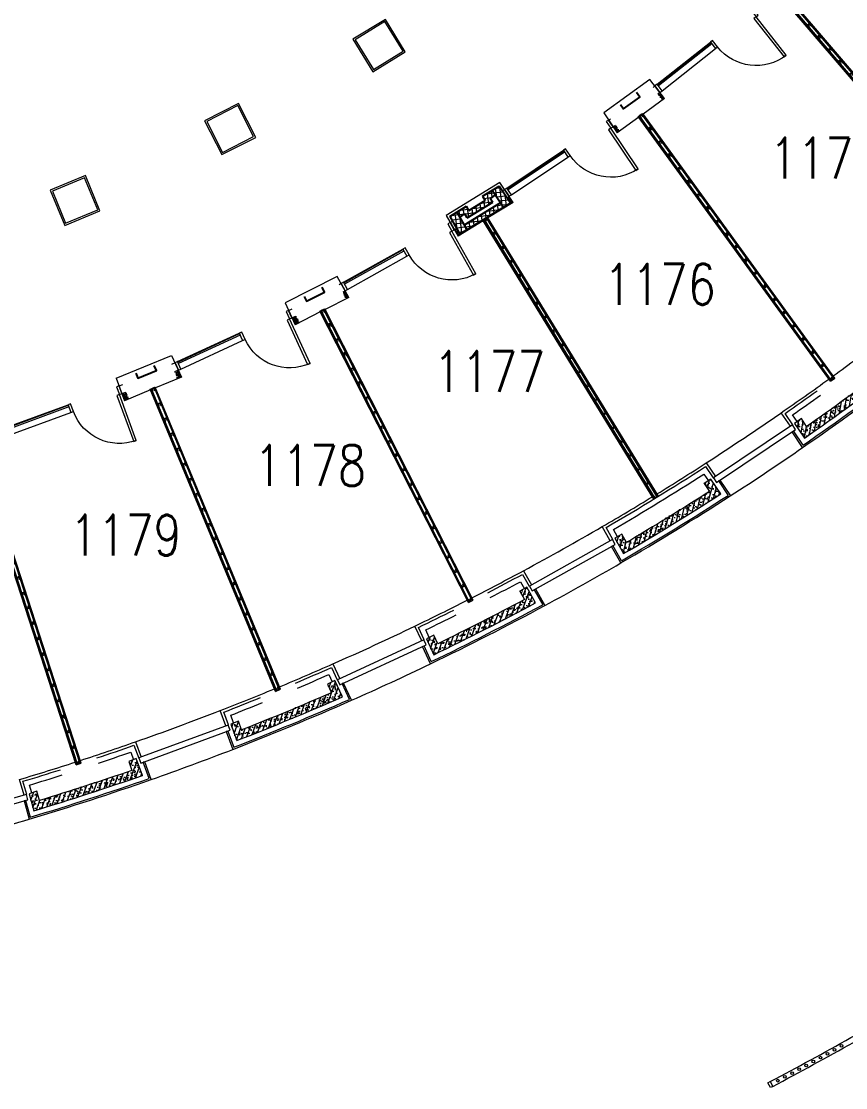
# Model space of a CAD drawing. Header units: inches. Extents: x 13084 to 220150, y 6494 to 167180.
# Drawn here: x 102434 to 117597, y 40361 to 59970 of the extents above; entities that cross this region are included whole.
import ezdxf
from ezdxf.enums import TextEntityAlignment as Align

# ---------------------------------------------------------------- set-up
doc = ezdxf.new("R2010")
doc.units = ezdxf.units.IN
doc.header["$MEASUREMENT"] = 0
for name, color, linetype, lineweight in [('Ground Floor$0$A-G250-G-Walls-Low-Level', 8, 'Continuous', 15), ('Ground Floor$0$A-G250-G-Walls-Precast-Concrete', 7, 'Continuous', 15), ('Ground Floor$0$A-G250-M-Walls-Blockwork', 7, 'Continuous', 25), ('Ground Floor$0$A-G250-M-Walls-Plasterboard-Partition', 7, 'Continuous', 15), ('Ground Floor$0$A-G252-H-Internal-Walls', 251, 'Continuous', 9), ('Ground Floor$0$A-G262-H-Precast-Panel', 251, 'Continuous', 5), ('Ground Floor$0$A-G312-M-Wall-Cladding-Panel', 7, 'Continuous', 9), ('Ground Floor$0$A-G312-M-Wall-Finish-Plaster', 7, 'Continuous', 15), ('Ground Floor$0$A-G321-M-Window', 251, 'Continuous', 9), ('Ground Floor$0$A-G322-M-Door', 251, 'Continuous', 15), ('Ground Floor$0$Z-Z001-S-Room-Name-Identification-250', 7, 'Continuous', 15)]:
    doc.layers.add(name, color=color, linetype=linetype, lineweight=lineweight)
doc.styles.add('Ground Floor$0$Tag-RomanS', font='romans.shx', dxfattribs={"width": 0.8})
pattern_1 = [(140, (31615.24, 164129.57), (4.781726, 54.6554), [5.715, -62.865]), (85, (31615.24, 164129.57), (-57.316993, -10.572848), [4.572, -50.292]), (190.451, (31615.637, 164134.124), (-52.535006, 44.08275), [4.857, -53.427]), (136.1842, (31600, 164129.57), (12.6127, 81.323712), [8.5725, -94.2975]), (186.6356, (31601.05, 164136.35), (-74.227667, 71.22127), [7.2855, -80.1405]), (81.184, (31600, 164129.57), (-74.227535, 71.22138), [6.858, -75.438]), (111, (31603.81, 164137.19), (30.679656, 45.484464), [5.715, -62.865]), (56, (31603.81, 164137.19), (-55.25639, 18.540609), [4.572, -50.292]), (161.4514, (31606.365, 164140.98), (-24.576857, 64.024947), [4.857, -53.427]), (127.5, (31615.239, 164129.57), (-25.3665117, 0.926581), [0, -49.6824, 0, -51.054, 0, -50.4825]), (97.5, (31615.24, 164129.57), (-30.0541724, 20.045899), [0, -29.1084, 0, -48.5394, 0, -19.2405]), (57.5, (31615.239, 164112.577), (1.7186232, 40.6771786), [0, -19.05, 0, -59.436, 0, -78.867]), (47.5, (31615.24, 164104.957), (-7.627947, 44.438754), [0, -24.765, 0, -39.4716, 0, -56.007])]
pattern_2 = [(50, (31615.24, 164129.57), (182.18467, -15.93909), [19.05, -209.55]), (355, (31615.24, 164129.57), (-35.24283, 191.05664), [15.24, -167.64]), (100.451, (31630.42, 164128.24), (146.9425, 175.11669), [16.19, -178.09]), (46.1842, (31615.24, 164180.37), (271.07904, -42.04233), [28.575, -314.325]), (96.6356, (31637.83, 164176.87), (237.40423, 247.42556), [24.285, -267.135]), (351.184, (31615.24, 164180.37), (237.4046, 247.4251), [22.86, -251.46]), (21, (31640.64, 164167.67), (151.61488, -102.26552), [19.05, -209.55]), (326, (31640.64, 164167.67), (61.80203, 184.18797), [15.24, -167.64]), (71.4514, (31653.27, 164159.15), (213.4165, 81.92286), [16.19, -178.09]), (37.5, (31615.24, 164129.57), (3.088603, 84.55504), [0, -165.608, 0, -170.18, 0, -168.275]), (7.5, (31615.24, 164129.57), (66.81966, 100.180575), [0, -97.028, 0, -161.798, 0, -64.135]), (327.5, (31558.6, 164129.57), (135.590595, -5.728744), [0, -63.5, 0, -198.12, 0, -262.89]), (317.5, (31533.2, 164129.57), (148.12918, 25.42649), [0, -82.55, 0, -131.572, 0, -186.69])]
pattern_3 = [(70, (31615.24, 164129.57), (-74.5881, 27.14785), [])]

# ---------------------------------------------------------------- blocks, each defined once
blk = doc.blocks.new('Ground Floor$0$tag-roomname')
at = {"lineweight": 18, "ltscale": 0.01, "style": 'Ground Floor$0$Tag-RomanS', "width": 0.8}
blk.add_attdef('ROOM_NO_2', text='', height=3, dxfattribs=at).set_placement((0, 1.612), align=Align.MIDDLE_CENTER)
at = {"linetype": 'ByBlock', "lineweight": 13, "ltscale": 0.01, "style": 'Ground Floor$0$Tag-RomanS', "width": 0.8, "flags": 1}
for tag, p in [('ROOM_NAME_1', (0, -2.288)), ('AREA', (0, -5.744))]:
    blk.add_attdef(tag, text='', height=2.8, dxfattribs=at).set_placement(p, align=Align.MIDDLE_CENTER)
blk = doc.blocks.new('Ground Floor$0$Door1-faculty offices-2300')
at = {"layer": 'Ground Floor$0$A-G321-M-Window', "elevation": 0}
blk.add_lwpolyline([(50, -65), (1300, -65), (1300, -35), (50, -35)], close=True, dxfattribs=at)
at = {"layer": 'Ground Floor$0$A-G322-M-Door'}
for p, q in [((50, 75), (1300, 75)), ((50, -75), (1300, -75))]:
    blk.add_line(p, q, dxfattribs=at)
at = {"layer": 'Ground Floor$0$A-G322-M-Door', "elevation": 0}
for points in [[(2200, 975), (2250, 975), (2250, 75), (2200, 75)], [(50, 75), (50, -75), (0, -75), (0, 75)], [(1350, 75), (1350, -75), (1300, -75), (1300, 75)], [(2300, 75), (2300, -75), (2250, -75), (2250, 75)]]:
    blk.add_lwpolyline(points, close=True, dxfattribs=at)
at = {"layer": 'Ground Floor$0$A-G322-M-Door'}
blk.add_arc((2250, 75), 900, 90, 180, dxfattribs=at)
blk = doc.blocks.new('Ground Floor$0$Part Frame3')
at = {"extrusion": (-4.90887e-13, -3.28e-13, -1)}
for p, q in [((0, 100), (6015, 100)), ((0, 0), (6015, 0))]:
    blk.add_line(p, q, dxfattribs=at)
for p, q in [((0, 100), (0, 0)), ((6015, 100), (6015, 0))]:
    blk.add_line(p, q)
at = {"extrusion": (-4.90887e-13, -2.8924e-12, -1)}
for p, q in [((0, 87), (6015, 87, 0)), ((0, 75), (6015, 75, 0)), ((6015, 25, 0), (0, 25)), ((6015, 12, 0), (0, 12))]:
    blk.add_line(p, q, dxfattribs=at)
at = {"extrusion": (-4.90887e-13, -3.28e-13, -1), "elevation": 0}
for points in [[(0, 25), (0, 75), (-50, 75), (-50, 65), (-10, 65), (-10, 35), (-50, 35), (-50, 25)], [(-300, 25), (-300, 75), (-350, 75), (-350, 65), (-310, 65), (-310, 35), (-350, 35), (-350, 25)], [(-600, 25), (-600, 75), (-650, 75), (-650, 65), (-610, 65), (-610, 35), (-650, 35), (-650, 25)], [(-900, 25), (-900, 75), (-950, 75), (-950, 65), (-910, 65), (-910, 35), (-950, 35), (-950, 25)], [(-1200, 25), (-1200, 75), (-1250, 75), (-1250, 65), (-1210, 65), (-1210, 35), (-1250, 35), (-1250, 25)], [(-1500, 25), (-1500, 75), (-1550, 75), (-1550, 65), (-1510, 65), (-1510, 35), (-1550, 35), (-1550, 25)], [(-1800, 25), (-1800, 75), (-1850, 75), (-1850, 65), (-1810, 65), (-1810, 35), (-1850, 35), (-1850, 25)], [(-2100, 25), (-2100, 75), (-2150, 75), (-2150, 65), (-2110, 65), (-2110, 35), (-2150, 35), (-2150, 25)], [(-2400, 25), (-2400, 75), (-2450, 75), (-2450, 65), (-2410, 65), (-2410, 35), (-2450, 35), (-2450, 25)], [(-2700, 25), (-2700, 75), (-2750, 75), (-2750, 65), (-2710, 65), (-2710, 35), (-2750, 35), (-2750, 25)], [(-3000, 25), (-3000, 75), (-3050, 75), (-3050, 65), (-3010, 65), (-3010, 35), (-3050, 35), (-3050, 25)]]:
    blk.add_lwpolyline(points, close=True, dxfattribs=at)
at = {"extrusion": (4.90887e-13, -3.28e-13, -1), "elevation": 0}
for points in [[(-3315, 25), (-3315, 75), (-3265, 75), (-3265, 65), (-3305, 65), (-3305, 35), (-3265, 35), (-3265, 25)], [(-3615, 25), (-3615, 75), (-3565, 75), (-3565, 65), (-3605, 65), (-3605, 35), (-3565, 35), (-3565, 25)], [(-3915, 25), (-3915, 75), (-3865, 75), (-3865, 65), (-3905, 65), (-3905, 35), (-3865, 35), (-3865, 25)], [(-4215, 25), (-4215, 75), (-4165, 75), (-4165, 65), (-4205, 65), (-4205, 35), (-4165, 35), (-4165, 25)], [(-4515, 25), (-4515, 75), (-4465, 75), (-4465, 65), (-4505, 65), (-4505, 35), (-4465, 35), (-4465, 25)], [(-4815, 25), (-4815, 75), (-4765, 75), (-4765, 65), (-4805, 65), (-4805, 35), (-4765, 35), (-4765, 25)], [(-5115, 25), (-5115, 75), (-5065, 75), (-5065, 65), (-5105, 65), (-5105, 35), (-5065, 35), (-5065, 25)], [(-5415, 25), (-5415, 75), (-5365, 75), (-5365, 65), (-5405, 65), (-5405, 35), (-5365, 35), (-5365, 25)], [(-5715, 25), (-5715, 75), (-5665, 75), (-5665, 65), (-5705, 65), (-5705, 35), (-5665, 35), (-5665, 25)], [(-6015, 25), (-6015, 75), (-5965, 75), (-5965, 65), (-6005, 65), (-6005, 35), (-5965, 35), (-5965, 25)]]:
    blk.add_lwpolyline(points, close=True, dxfattribs=at)
blk = doc.blocks.new('Ground Floor$0$Part Frame4')
for p, q in [((0, 100), (6016, 100, 0)), ((0, 100), (0, 0)), ((0, 87), (6016, 87)), ((0, 75), (6016, 75)), ((6016, 25), (0, 25)), ((6016, 13), (0, 13)), ((0, 0), (6016, 0, 0)), ((6016, 100, 0), (6016, 0, 0))]:
    blk.add_line(p, q)
at = {"elevation": 0}
for points in [[(0, 25), (0, 75), (50, 75), (50, 65), (10, 65), (10, 35), (50, 35), (50, 25)], [(300, 25), (300, 75), (350, 75), (350, 65), (310, 65), (310, 35), (350, 35), (350, 25)], [(600, 25), (600, 75), (650, 75), (650, 65), (610, 65), (610, 35), (650, 35), (650, 25)], [(900, 25), (900, 75), (950, 75), (950, 65), (910, 65), (910, 35), (950, 35), (950, 25)], [(1200, 25), (1200, 75), (1250, 75), (1250, 65), (1210, 65), (1210, 35), (1250, 35), (1250, 25)], [(1500, 25), (1500, 75), (1550, 75), (1550, 65), (1510, 65), (1510, 35), (1550, 35), (1550, 25)], [(1800, 25), (1800, 75), (1850, 75), (1850, 65), (1810, 65), (1810, 35), (1850, 35), (1850, 25)], [(2100, 25), (2100, 75), (2150, 75), (2150, 65), (2110, 65), (2110, 35), (2150, 35), (2150, 25)], [(2400, 25), (2400, 75), (2450, 75), (2450, 65), (2410, 65), (2410, 35), (2450, 35), (2450, 25)], [(2700, 25), (2700, 75), (2750, 75), (2750, 65), (2710, 65), (2710, 35), (2750, 35), (2750, 25)], [(3000, 25), (3000, 75), (3050, 75), (3050, 65), (3010, 65), (3010, 35), (3050, 35), (3050, 25)], [(3316, 25), (3316, 75), (3266, 75), (3266, 65), (3306, 65), (3306, 35), (3266, 35), (3266, 25)], [(3616, 25), (3616, 75), (3566, 75), (3566, 65), (3606, 65), (3606, 35), (3566, 35), (3566, 25)], [(3916, 25), (3916, 75), (3866, 75), (3866, 65), (3906, 65), (3906, 35), (3866, 35), (3866, 25)], [(4216, 25), (4216, 75), (4166, 75), (4166, 65), (4206, 65), (4206, 35), (4166, 35), (4166, 25)], [(4516, 25), (4516, 75), (4466, 75), (4466, 65), (4506, 65), (4506, 35), (4466, 35), (4466, 25)], [(4816, 25), (4816, 75), (4766, 75), (4766, 65), (4806, 65), (4806, 35), (4766, 35), (4766, 25)], [(5116, 25), (5116, 75), (5066, 75), (5066, 65), (5106, 65), (5106, 35), (5066, 35), (5066, 25)], [(5416, 25), (5416, 75), (5366, 75), (5366, 65), (5406, 65), (5406, 35), (5366, 35), (5366, 25)], [(5716, 25), (5716, 75), (5666, 75), (5666, 65), (5706, 65), (5706, 35), (5666, 35), (5666, 25)], [(6016, 25), (6016, 75), (5966, 75), (5966, 65), (6006, 65), (6006, 35), (5966, 35), (5966, 25)]]:
    blk.add_lwpolyline(points, close=True, dxfattribs=at)

msp = doc.modelspace()

# ---------------------------------------------------------------- hatches: boundary and pattern name
at = {"layer": 'Ground Floor$0$A-G252-H-Internal-Walls'}
h = msp.add_hatch(dxfattribs=at)
h.set_pattern_fill('AR-CONC', color=256, scale=0.3, angle=90, style=0)
h.set_pattern_definition(pattern_1)
h.paths.add_polyline_path([(114169, 58654), (114142, 58632), (114214, 58532), (114246, 58555)])
h = msp.add_hatch(dxfattribs=at)
h.set_pattern_fill('AR-CONC', color=256, scale=0.3, angle=90, style=0)
h.set_pattern_definition(pattern_1)
h.paths.add_polyline_path([(113360, 58058), (113331, 58038), (113398, 57939), (113430, 57962)])
h = msp.add_hatch(dxfattribs=at)
h.set_pattern_fill('ANSI37', color=256, scale=25, angle=322, style=0)
h.set_pattern_definition([(7, (31615.24, 164129.57), (-9.67338, 78.78335), []), (97, (31615.24, 164129.57), (-78.78335, -9.67338), [])])
h.paths.add_polyline_path([(111303, 56547), (111431, 56625), (111223, 56937, -0.000865), (111096, 56857)])
h.paths.add_polyline_path([(111303, 56547), (111248, 56630), (110580, 56221), (110629, 56134)])
h.paths.add_polyline_path([(111104, 56642), (111058, 56716, 0.00063), (111151, 56774), (111096, 56857, -0.001185), (110921, 56749), (110966, 56675), (110668, 56492), (110623, 56566, -0.001185), (110447, 56459), (110496, 56372, 0.00063), (110590, 56429), (110635, 56354)])
h.paths.add_polyline_path([(110447, 56459, -0.000865), (110318, 56382), (110501, 56055), (110629, 56134)])
h = msp.add_hatch(dxfattribs=at)
h.set_pattern_fill('AR-CONC', color=256, scale=0.3, angle=90, style=0)
h.set_pattern_definition(pattern_1)
h.paths.add_polyline_path([(111395, 56743), (111365, 56724), (111431, 56625), (111461, 56644)])
h = msp.add_hatch(dxfattribs=at)
h.set_pattern_fill('AR-CONC', color=256, scale=0.3, angle=90, style=0)
h.set_pattern_definition(pattern_1)
h.paths.add_polyline_path([(110441, 56163), (110410, 56146), (110471, 56037), (110501, 56055)])
h = msp.add_hatch(dxfattribs=at)
h.set_pattern_fill('AR-CONC', color=256, scale=0.3, angle=90, style=0)
h.set_pattern_definition(pattern_1)
h.paths.add_polyline_path([(108377, 55008), (108347, 54992), (108403, 54882), (108438, 54900)])
h = msp.add_hatch(dxfattribs=at)
h.set_pattern_fill('AR-CONC', color=256, scale=0.3, angle=90, style=0)
h.set_pattern_definition(pattern_1)
h.paths.add_polyline_path([(107483, 54550), (107426, 54524), (107478, 54411), (107538, 54441)])
h = msp.add_hatch(dxfattribs=at)
h.set_pattern_fill('AR-CONC', color=256, scale=0.3, angle=90, style=0)
h.set_pattern_definition(pattern_1)
h.paths.add_polyline_path([(105310, 53549), (105253, 53522), (105300, 53410), (105362, 53436)])
h = msp.add_hatch(dxfattribs=at)
h.set_pattern_fill('AR-CONC', color=256, scale=0.3, angle=90, style=0)
h.set_pattern_definition(pattern_1)
h.paths.add_polyline_path([(104357, 53151), (104302, 53131), (104345, 53014), (104404, 53038)])
at = {"layer": 'Ground Floor$0$A-G262-H-Precast-Panel'}
h = msp.add_hatch(dxfattribs=at)
h.set_pattern_fill('AR-CONC', color=256, style=0)
h.set_pattern_definition(pattern_2)
edge = h.paths.add_edge_path()
edge.add_arc((88115, 93630), 50175, 304.9776, 307.0223, ccw=False)
edge.add_line((116878, 52517), (116781, 52663))
edge.add_line((116781, 52663), (116658, 52577))
edge.add_line((116658, 52577), (116839, 52307))
edge.add_arc((88115, 93630), 50325, 304.8032, 307.1968)
edge.add_line((118539, 53543), (118336, 53800))
edge.add_line((118336, 53800), (118219, 53707))
edge.add_line((118219, 53707), (118327, 53570))
h = msp.add_hatch(dxfattribs=at)
h.set_pattern_fill('ANSI31', color=256, scale=25, angle=35, style=0)
h.set_pattern_definition([(80, (31615.24, 164129.57), (-78.169115, 13.783324), [])])
edge = h.paths.add_edge_path()
edge.add_arc((88115, 93630), 50175, 304.9776, 307.0223, ccw=False)
edge.add_line((116878, 52517), (116781, 52663))
edge.add_line((116781, 52663), (116658, 52577))
edge.add_line((116658, 52577), (116839, 52307))
edge.add_arc((88115, 93630), 50325, 304.8032, 307.1968)
edge.add_line((118539, 53543), (118336, 53800))
edge.add_line((118336, 53800), (118219, 53707))
edge.add_line((118219, 53707), (118327, 53570))
h = msp.add_hatch(dxfattribs=at)
h.set_pattern_fill('AR-CONC', color=256, style=0)
h.set_pattern_definition(pattern_2)
edge = h.paths.add_edge_path()
edge.add_arc((88115, 93630), 50175, 300.4776, 302.5223, ccw=False)
edge.add_line((113564, 50387), (113479, 50540))
edge.add_line((113479, 50540), (113349, 50464))
edge.add_line((113349, 50464), (113508, 50181))
edge.add_arc((88115, 93630), 50325, 300.3032, 302.6968)
edge.add_line((115300, 51279), (115118, 51552))
edge.add_line((115118, 51552), (114993, 51468))
edge.add_line((114993, 51468), (115091, 51323))
h = msp.add_hatch(dxfattribs=at)
h.set_pattern_fill('ANSI31', color=256, scale=25, angle=30, style=0)
h.set_pattern_definition([(75, (31615.24, 164129.57), (-76.670362, 20.54376), [])])
edge = h.paths.add_edge_path()
edge.add_arc((88115, 93630), 50175, 300.4776, 302.5223, ccw=False)
edge.add_line((113564, 50387), (113479, 50540))
edge.add_line((113479, 50540), (113349, 50464))
edge.add_line((113349, 50464), (113508, 50181))
edge.add_arc((88115, 93630), 50325, 300.3032, 302.6968)
edge.add_line((115300, 51279), (115118, 51552))
edge.add_line((115118, 51552), (114993, 51468))
edge.add_line((114993, 51468), (115091, 51323))
h = msp.add_hatch(dxfattribs=at)
h.set_pattern_fill('AR-CONC', color=256, style=0)
h.set_pattern_definition(pattern_2)
edge = h.paths.add_edge_path()
edge.add_arc((88115, 93630), 50175, 295.9776, 298.0223, ccw=False)
edge.add_line((110093, 48524), (110020, 48683))
edge.add_line((110020, 48683), (109885, 48617))
edge.add_line((109885, 48617), (110021, 48322))
edge.add_arc((88115, 93630), 50325, 295.8032, 298.1968)
edge.add_line((111894, 49277), (111734, 49563))
edge.add_line((111734, 49563), (111603, 49490))
edge.add_line((111603, 49490), (111688, 49337))
h = msp.add_hatch(dxfattribs=at)
h.set_pattern_fill('ANSI31', color=256, scale=25, angle=25, style=0)
h.set_pattern_definition(pattern_3)
edge = h.paths.add_edge_path()
edge.add_arc((88115, 93630), 50175, 295.9776, 298.0223, ccw=False)
edge.add_line((110093, 48524), (110020, 48683))
edge.add_line((110020, 48683), (109885, 48617))
edge.add_line((109885, 48617), (110021, 48322))
edge.add_arc((88115, 93630), 50325, 295.8032, 298.1968)
edge.add_line((111894, 49277), (111734, 49563))
edge.add_line((111734, 49563), (111603, 49490))
edge.add_line((111603, 49490), (111688, 49337))
h = msp.add_hatch(dxfattribs=at)
h.set_pattern_fill('AR-CONC', color=256, style=0)
h.set_pattern_definition(pattern_2)
edge = h.paths.add_edge_path()
edge.add_line((106486, 46939), (106426, 47103))
edge.add_line((106426, 47103), (106286, 47048))
edge.add_line((106286, 47048), (106398, 46743))
edge.add_arc((88115, 93630), 50325, 291.3032, 293.6968)
edge.add_line((108341, 47548), (108203, 47846))
edge.add_line((108203, 47846), (108067, 47783))
edge.add_line((108067, 47783), (108140, 47624))
edge.add_arc((88115, 93630), 50175, 291.4776, 293.5223, ccw=False)
h = msp.add_hatch(dxfattribs=at)
h.set_pattern_fill('ANSI31', color=256, scale=25, angle=25, style=0)
h.set_pattern_definition(pattern_3)
edge = h.paths.add_edge_path()
edge.add_line((106486, 46939), (106426, 47103))
edge.add_line((106426, 47103), (106286, 47048))
edge.add_line((106286, 47048), (106398, 46743))
edge.add_arc((88115, 93630), 50325, 291.3032, 293.6968)
edge.add_line((108341, 47548), (108203, 47846))
edge.add_line((108203, 47846), (108067, 47783))
edge.add_line((108067, 47783), (108140, 47624))
edge.add_arc((88115, 93630), 50175, 291.4776, 293.5223, ccw=False)
h = msp.add_hatch(dxfattribs=at)
h.set_pattern_fill('AR-CONC', color=256, style=0)
h.set_pattern_definition(pattern_2)
edge = h.paths.add_edge_path()
edge.add_arc((88115, 93630), 50325, 286.8032, 289.1968)
edge.add_line((104663, 46103), (104549, 46411))
edge.add_line((104549, 46411), (104409, 46359))
edge.add_line((104409, 46359), (104469, 46195))
edge.add_arc((88115, 93630), 50175, 286.9776, 289.0223, ccw=False)
edge.add_line((102766, 45641), (102719, 45810))
edge.add_line((102719, 45810), (102575, 45766))
edge.add_line((102575, 45766), (102663, 45453))
h = msp.add_hatch(dxfattribs=at)
h.set_pattern_fill('ANSI31', color=256, scale=25, angle=25, style=0)
h.set_pattern_definition(pattern_3)
edge = h.paths.add_edge_path()
edge.add_arc((88115, 93630), 50325, 286.8032, 289.1968)
edge.add_line((104663, 46103), (104549, 46411))
edge.add_line((104549, 46411), (104409, 46359))
edge.add_line((104409, 46359), (104469, 46195))
edge.add_arc((88115, 93630), 50175, 286.9776, 289.0223, ccw=False)
edge.add_line((102766, 45641), (102719, 45810))
edge.add_line((102719, 45810), (102575, 45766))
edge.add_line((102575, 45766), (102663, 45453))

# ---------------------------------------------------------------- linework, layer by layer
at = {"layer": 'Ground Floor$0$A-G250-G-Walls-Low-Level'}
for centre in [(117262, 40985, 0), (117392, 41057, 0), (117522, 41129, 0), (116872, 40770, 0), (117002, 40841, 0), (117132, 40913, 0), (116610, 40629, 0), (116741, 40699, 0), (116348, 40489, 0), (116479, 40559, 0)]:
    msp.add_circle(centre, 25, dxfattribs=at)
for centre, radius, start, end in [((88039, 93742), 49835, 302.797, 304.7056), ((88115, 93630), 50450, 302.8414, 304.6586), ((88048, 93747), 49835, 298.297, 300.2056), ((88115, 93630), 50450, 298.3414, 300.1586), ((88058, 93752), 49835, 293.797, 295.7056), ((88115, 93630), 50450, 293.8414, 295.6586), ((88067, 93756), 49835, 289.297, 291.2056), ((88115, 93630), 50450, 289.3414, 291.1586), ((88115, 93630), 50450, 284.8414, 286.6586), ((88115, 93630, 0), 60125, 297.85769, 301.07118), ((88115, 93630, 0), 60225, 297.85627, 301.07189)]:
    msp.add_arc(centre, radius, start, end, dxfattribs=at)
at = {"layer": 'Ground Floor$0$A-G250-G-Walls-Precast-Concrete'}
for points in [[(118327, 53570, -0.008922), (116878, 52517), (116781, 52663), (116658, 52577), (116839, 52307, 0.010445), (118539, 53543), (118336, 53800), (118219, 53707)], [(115091, 51323, -0.008922), (113564, 50387), (113479, 50540), (113349, 50464), (113508, 50181, 0.010445), (115300, 51279), (115118, 51552), (114993, 51468)], [(111688, 49337, -0.008922), (110093, 48524), (110020, 48683), (109885, 48617), (110021, 48322, 0.010445), (111894, 49277), (111734, 49563), (111603, 49490)], [(106486, 46939), (106426, 47103), (106286, 47048), (106398, 46743, 0.010445), (108341, 47548), (108203, 47846), (108067, 47783), (108140, 47624, -0.008922)], [(102663, 45453, 0.010445), (104663, 46103), (104549, 46411), (104409, 46359), (104469, 46195, -0.008922), (102766, 45641), (102719, 45810), (102575, 45766)]]:
    msp.add_lwpolyline(points, format="xyb", close=True, dxfattribs=at)
at = {"layer": 'Ground Floor$0$A-G250-M-Walls-Blockwork'}
for p, q in [((110919, 56752, 0), (111223, 56937, 0)), ((111431, 56625, 0), (111223, 56937, 0)), ((110668, 56492, 0), (110966, 56675)), ((110919, 56752, 0), (110966, 56675, 0)), ((111058, 56716, 0), (111104, 56642, 0)), ((111303, 56547, 0), (111095, 56859, 0)), ((110318, 56383), (110621, 56569, 0)), ((111431, 56625, 0), (110501, 56055)), ((111248, 56630, 0), (110580, 56221)), ((110668, 56492, 0), (110621, 56569, 0)), ((110635, 56354, 0), (111104, 56642)), ((110318, 56383), (110501, 56055, 0)), ((110446, 56461, 0), (110629, 56134, 0)), ((110635, 56354, 0), (110590, 56429, 0))]:
    msp.add_line(p, q, dxfattribs=at)
for points in [[(113452, 58442), (113511, 58361), (113810, 58578), (113751, 58659)], [(107635, 54912), (107681, 54822), (108011, 54990), (107965, 55080)], [(104537, 53499), (104576, 53407), (104918, 53549), (104879, 53641)]]:
    msp.add_lwpolyline(points, dxfattribs=at)
for start, end in [(301.8626, 302.007), (300.9932, 301.1376)]:
    msp.add_arc((88115, 93630, 0), 43463, start, end, dxfattribs=at)
at = {"layer": 'Ground Floor$0$A-G250-M-Walls-Plasterboard-Partition', "elevation": 0}
for points in [[(117113, 59716), (117075, 59684), (117107, 59646), (117115, 59652), (117089, 59683), (117112, 59702), (117138, 59672), (117145, 59678)], [(117502, 59260), (117464, 59228), (117497, 59190), (117504, 59196), (117478, 59227), (117501, 59246), (117527, 59216), (117535, 59222)], [(108121, 54421), (108076, 54398), (108099, 54354), (108108, 54358), (108090, 54394), (108117, 54408), (108135, 54372), (108144, 54376)], [(108393, 53886), (108349, 53864), (108372, 53819), (108380, 53824), (108362, 53859), (108389, 53873), (108407, 53837), (108416, 53842)], [(108666, 53352), (108621, 53329), (108644, 53285), (108653, 53289), (108635, 53325), (108661, 53338), (108680, 53303), (108689, 53307)], [(103224, 47209), (103177, 47194), (103192, 47146), (103202, 47149), (103190, 47187), (103218, 47196), (103230, 47158), (103240, 47162)]]:
    msp.add_lwpolyline(points, close=True, dxfattribs=at)
at = {"layer": 'Ground Floor$0$A-G250-M-Walls-Plasterboard-Partition', "extrusion": (-6.45934e-31, 3.39926e-30, -1), "elevation": 0}
for points in [[(-113968, 58004), (-114008, 58033), (-114038, 57993), (-114030, 57987), (-114006, 58019), (-113982, 58002), (-114005, 57969), (-113997, 57964)], [(-114321, 57519), (-114361, 57548), (-114390, 57507), (-114382, 57502), (-114359, 57534), (-114334, 57516), (-114358, 57484), (-114350, 57478)], [(-114673, 57033), (-114714, 57063), (-114743, 57022), (-114735, 57016), (-114711, 57049), (-114687, 57031), (-114711, 56999), (-114703, 56993)], [(-115026, 56548), (-115066, 56577), (-115096, 56537), (-115088, 56531), (-115064, 56563), (-115040, 56546), (-115063, 56513), (-115055, 56507)], [(-115379, 56062), (-115419, 56092), (-115448, 56051), (-115440, 56045), (-115417, 56078), (-115393, 56060), (-115416, 56028), (-115408, 56022)], [(-115731, 55577), (-115772, 55606), (-115801, 55566), (-115793, 55560), (-115769, 55592), (-115745, 55575), (-115769, 55542), (-115761, 55536)]]:
    msp.add_lwpolyline(points, close=True, dxfattribs=at)
at = {"layer": 'Ground Floor$0$A-G312-M-Wall-Cladding-Panel'}
for p, q in [((116611, 52423), (116636, 52439)), ((116805, 52132), (116611, 52423)), ((116813, 52174), (116636, 52439)), ((115256, 51517), (115281, 51534)), ((115256, 51517), (115433, 51251)), ((115281, 51534), (115475, 51243)), ((113290, 50314), (113316, 50329)), ((113461, 50009), (113290, 50314)), ((113472, 50050), (113316, 50329)), ((111868, 49518), (111894, 49532)), ((111868, 49518), (112024, 49239)), ((111894, 49532), (112065, 49227)), ((109814, 48472), (109841, 48485)), ((109960, 48154), (109814, 48472)), ((109975, 48195), (109841, 48485)), ((108361, 47802), (108334, 47790)), ((108467, 47500), (108334, 47790)), ((108507, 47485), (108361, 47802)), ((106232, 46919), (106204, 46909)), ((106204, 46909), (106325, 46581)), ((106232, 46919), (106343, 46620)), ((104703, 46355), (104675, 46345)), ((104785, 46045), (104675, 46345)), ((104824, 46027), (104703, 46355)), ((102512, 45642), (102483, 45634)), ((102483, 45634), (102578, 45297)), ((102512, 45642), (102598, 45334))]:
    msp.add_line(p, q, dxfattribs=at)
for points in [[(109131, 60005), (108534, 59640), (108900, 59043), (109496, 59408)], [(109121, 59964), (108575, 59630), (108910, 59084), (109455, 59418)], [(106428, 58460), (105804, 58142), (106122, 57519), (106746, 57836)], [(106415, 58420), (105844, 58129), (106135, 57559), (106705, 57849)], [(103612, 57132), (102965, 56864), (103233, 56217), (103880, 56485)], [(103596, 57092), (103004, 56848), (103249, 56256), (103841, 56501)]]:
    msp.add_lwpolyline(points, close=True, dxfattribs=at)
for radius, start, end in [(50450, 304.6586, 307.3414), (50420, 304.6932, 307.3068), (50450, 300.1586, 302.8414), (50420, 300.1932, 302.8068), (50450, 295.6586, 298.3414), (50420, 295.6932, 298.3068), (50450, 291.1586, 293.8414), (50420, 291.1932, 293.8068), (50450, 286.6586, 289.3414), (50420, 286.6932, 289.3068)]:
    msp.add_arc((88115, 93630), radius, start, end, dxfattribs=at)
at = {"layer": 'Ground Floor$0$A-G312-M-Wall-Finish-Plaster'}
for p, q in [((113995, 58898, 0), (113149, 58284, 0)), ((114267, 58553, 0), (113995, 58898, 0)), ((114088, 58781, 0), (114054, 58754, 0)), ((114181, 58663, 0), (114142, 58632, 0)), ((114246, 58555, 0), (114169, 58654, 0)), ((114267, 58553, 0), (113871, 58265, 0)), ((114246, 58555, 0), (114214, 58532)), ((113149, 58284, 0), (113394, 57918, 0)), ((113235, 58155, 0), (113272, 58179, 0)), ((113319, 58030, 0), (113360, 58058, 0)), ((113790, 58206, 0), (113394, 57918, 0)), ((113398, 57939, 0), (113331, 58038, 0)), ((113430, 57962), (113398, 57939)), ((111237, 57005, 0), (110251, 56400)), ((111482, 56639, 0), (111237, 57005, 0)), ((111324, 56876, 0), (111282, 56848, 0)), ((111407, 56751, 0), (111365, 56724, 0)), ((111395, 56743, 0), (111461, 56644, 0)), ((111482, 56639, 0), (111017, 56354, 0)), ((111461, 56644, 0), (111431, 56625, 0)), ((110251, 56400), (110466, 56016)), ((110324, 56269), (110368, 56294)), ((110931, 56301, 0), (110466, 56016, 0)), ((110397, 56138), (110441, 56163, 0)), ((110471, 56037, 0), (110410, 56146, 0)), ((110501, 56055), (110471, 56037)), ((108243, 55278, 0), (107287, 54790)), ((108458, 54893, 0), (108243, 55278, 0)), ((108317, 55147, 0), (108278, 55125, 0)), ((108390, 55016, 0), (108347, 54992, 0)), ((108438, 54900, 0), (108377, 55008)), ((107287, 54790), (107471, 54391)), ((108458, 54893), (108022, 54671, 0)), ((108438, 54900, 0), (108403, 54882)), ((107350, 54654), (107415, 54684)), ((107412, 54518), (107483, 54550)), ((107426, 54524), (107478, 54411)), ((107933, 54626, 0), (107471, 54391, 0)), ((107538, 54441), (107478, 54411, 0)), ((104180, 53406), (105198, 53827)), ((105198, 53827), (105382, 53428, 0)), ((105261, 53691), (105196, 53661)), ((105324, 53555), (105253, 53522)), ((105310, 53549), (105362, 53436, 0)), ((104180, 53406), (104333, 52993)), ((105382, 53428, 0), (104904, 53229, 0)), ((105362, 53436, 0), (105300, 53410, 0)), ((104236, 53267), (104299, 53290)), ((104284, 53124), (104357, 53151)), ((104811, 53191, 0), (104333, 52993, 0)), ((104298, 53130), (104341, 53013)), ((104404, 53038, 0), (104341, 53013, 0)), ((116622, 52550), (116618, 52548)), ((111780, 49583), (111775, 49580))]:
    msp.add_line(p, q, dxfattribs=at)
for points in [[(117369, 53451, 0.005383), (118228, 54091), (118414, 53855)], [(116580, 52523), (116413, 52772, 0.005383), (117288, 53392, 0.005282)], [(116622, 52550), (116482, 52759, 0.003636), (117074, 53177, 0.003636)], [(116703, 52608), (116620, 52733, 0.003144), (117133, 53095)], [(113307, 50438), (113311, 50440), (113188, 50660, 0.010775), (115019, 51781), (115159, 51573), (115163, 51575)], [(114126, 51279, 0.005383), (115033, 51850), (115200, 51600)], [(113397, 50492), (113323, 50623, 0.009791), (114990, 51644), (115072, 51521)], [(113267, 50416), (113120, 50678, 0.005383), (114041, 51227, 0.005282)], [(110723, 49369, 0.005383), (111672, 49867), (111819, 49605)], [(111013, 49462, 0.003628), (111653, 49800), (111775, 49580)], [(111059, 49373, 0.003136), (111613, 49665), (111686, 49536)], [(109799, 48576), (109673, 48849, 0.005383), (110634, 49324, 0.005282)], [(109845, 48597), (109739, 48825, 0.003634), (110389, 49144, 0.003634)], [(109934, 48641), (109871, 48778, 0.003142), (110434, 49055)], [(107181, 47732, 0.005383), (108166, 48154), (108292, 47881)], [(107477, 47802, 0.003628), (108141, 48088), (108246, 47860)], [(107516, 47710, 0.003136), (108091, 47957), (108153, 47823)], [(106198, 47013), (106094, 47295, 0.005383), (107088, 47694, 0.005282)], [(106244, 47031), (106157, 47266, 0.003634), (106830, 47534, 0.003634)], [(106337, 47068), (106285, 47209, 0.003142), (106868, 47441)], [(103521, 46378, 0.005383), (104536, 46721), (104640, 46439)], [(103822, 46424, 0.003629), (104506, 46657), (104593, 46421), (104598, 46423)], [(103853, 46329, 0.003137), (104446, 46531), (104498, 46392)], [(102484, 45738), (102403, 46028, 0.005383), (103426, 46347, 0.005282)], [(102528, 45750), (102532, 45752), (102464, 45994, 0.003633), (103156, 46208, 0.003633)], [(102628, 45782), (102587, 45926, 0.003141), (103186, 46112)]]:
    msp.add_lwpolyline(points, format="xyb", dxfattribs=at)
for points in [[(109845, 48597), (109840, 48595)], [(108251, 47862), (108246, 47860)], [(106244, 47031), (106240, 47029)]]:
    msp.add_lwpolyline(points, dxfattribs=at)
at = {"layer": 'Ground Floor$0$A-G321-M-Window'}
for points in [[(116618, 52548), (115163, 51575), (115218, 51492), (116673, 52464)], [(113307, 50438), (111780, 49583), (111829, 49496), (113355, 50351)], [(109840, 48595), (108251, 47862), (108293, 47771), (109882, 48504)], [(106240, 47029), (104598, 46423), (104633, 46329), (106274, 46935)], [(102528, 45750), (100843, 45275), (100871, 45179), (102555, 45654)]]:
    msp.add_lwpolyline(points, close=True, dxfattribs=at)
at = {"layer": 'Ground Floor$0$A-G322-M-Door', "elevation": 0}
msp.add_lwpolyline([(116166, 40450), (116210, 40472), (116256, 40383), (116211, 40361)], close=True, dxfattribs=at)

# ---------------------------------------------------------------- block references
at = {"layer": 'Ground Floor$0$A-G250-M-Walls-Plasterboard-Partition'}
for name, p, rotation in [('Ground Floor$0$Part Frame4', (120463, 55832), 130.4999999997984), ('Ground Floor$0$Part Frame3', (110746, 49325), 117.000000000395), ('Ground Floor$0$Part Frame3', (103536, 46330), 108.000000000197)]:
    msp.add_blockref(name, p, dxfattribs=dict(at, rotation=rotation))
at = {"layer": 'Ground Floor$0$A-G250-M-Walls-Plasterboard-Partition', "extrusion": (1.19367e-30, 8.67255e-31, -1), "xscale": -1, "rotation": 234.0000003776859}
msp.add_blockref('Ground Floor$0$Part Frame3', (-117398, 53410), dxfattribs=at)
at = {"layer": 'Ground Floor$0$A-G250-M-Walls-Plasterboard-Partition', "extrusion": (1.42463e-30, 8.73016e-31, -1), "rotation": 58.49999999943872}
msp.add_blockref('Ground Floor$0$Part Frame4', (-114067, 51185), dxfattribs=at)
at = {"layer": 'Ground Floor$0$A-G250-M-Walls-Plasterboard-Partition', "extrusion": (1.40335e-30, 1.35337e-30, -1), "xscale": -1, "rotation": 247.5000000001607}
msp.add_blockref('Ground Floor$0$Part Frame3', (-107200, 47686), dxfattribs=at)
at = {"layer": 'Ground Floor$0$A-G322-M-Door', "xscale": -1}
for p, rotation in [((114134, 58722, 0), 218.2130102841836), ((111365, 56814, 0), 213.7777916264388), ((108353, 55081, 0), 209.2130565541521), ((105292, 53623, 0), 204.7499998715237), ((102100, 52398, 0), 200.2577122333835)]:
    msp.add_blockref('Ground Floor$0$Door1-faculty offices-2300', p, dxfattribs=dict(at, rotation=rotation))
at = {"layer": 'Ground Floor$0$Z-Z001-S-Room-Name-Identification-250'}
ref = msp.add_blockref('Ground Floor$0$tag-roomname', (117224, 57052), dxfattribs=dict(at, xscale=250, yscale=250, zscale=250))
ref.add_attrib('ROOM_NO_2', '1175', dxfattribs={"layer": '0', "lineweight": 18, "ltscale": 0.01, "height": 750, "style": 'Ground Floor$0$Tag-RomanS', "width": 0.8}).set_placement((117224, 57455), align=Align.MIDDLE_CENTER)
ref = msp.add_blockref('Ground Floor$0$tag-roomname', (114178, 54730), dxfattribs=dict(at, xscale=250, yscale=250, zscale=250))
ref.add_attrib('ROOM_NO_2', '1176', dxfattribs={"layer": '0', "lineweight": 18, "ltscale": 0.01, "height": 750, "style": 'Ground Floor$0$Tag-RomanS', "width": 0.8}).set_placement((114178, 55133), align=Align.MIDDLE_CENTER)
ref = msp.add_blockref('Ground Floor$0$tag-roomname', (111042, 53129), dxfattribs=dict(at, xscale=250, yscale=250, zscale=250))
ref.add_attrib('ROOM_NO_2', '1177', dxfattribs={"layer": '0', "lineweight": 18, "ltscale": 0.01, "height": 750, "style": 'Ground Floor$0$Tag-RomanS', "width": 0.8}).set_placement((111042, 53532), align=Align.MIDDLE_CENTER)
ref = msp.add_blockref('Ground Floor$0$tag-roomname', (107744, 51400), dxfattribs=dict(at, xscale=250, yscale=250, zscale=250))
ref.add_attrib('ROOM_NO_2', '1178', dxfattribs={"layer": '0', "lineweight": 18, "ltscale": 0.01, "height": 750, "style": 'Ground Floor$0$Tag-RomanS', "width": 0.8}).set_placement((107744, 51803), align=Align.MIDDLE_CENTER)
ref = msp.add_blockref('Ground Floor$0$tag-roomname', (104352, 50118), dxfattribs=dict(at, xscale=250, yscale=250, zscale=250))
ref.add_attrib('ROOM_NO_2', '1179', dxfattribs={"layer": '0', "lineweight": 18, "ltscale": 0.01, "height": 750, "style": 'Ground Floor$0$Tag-RomanS', "width": 0.8}).set_placement((104352, 50521), align=Align.MIDDLE_CENTER)

doc.saveas('drawing.dxf')
